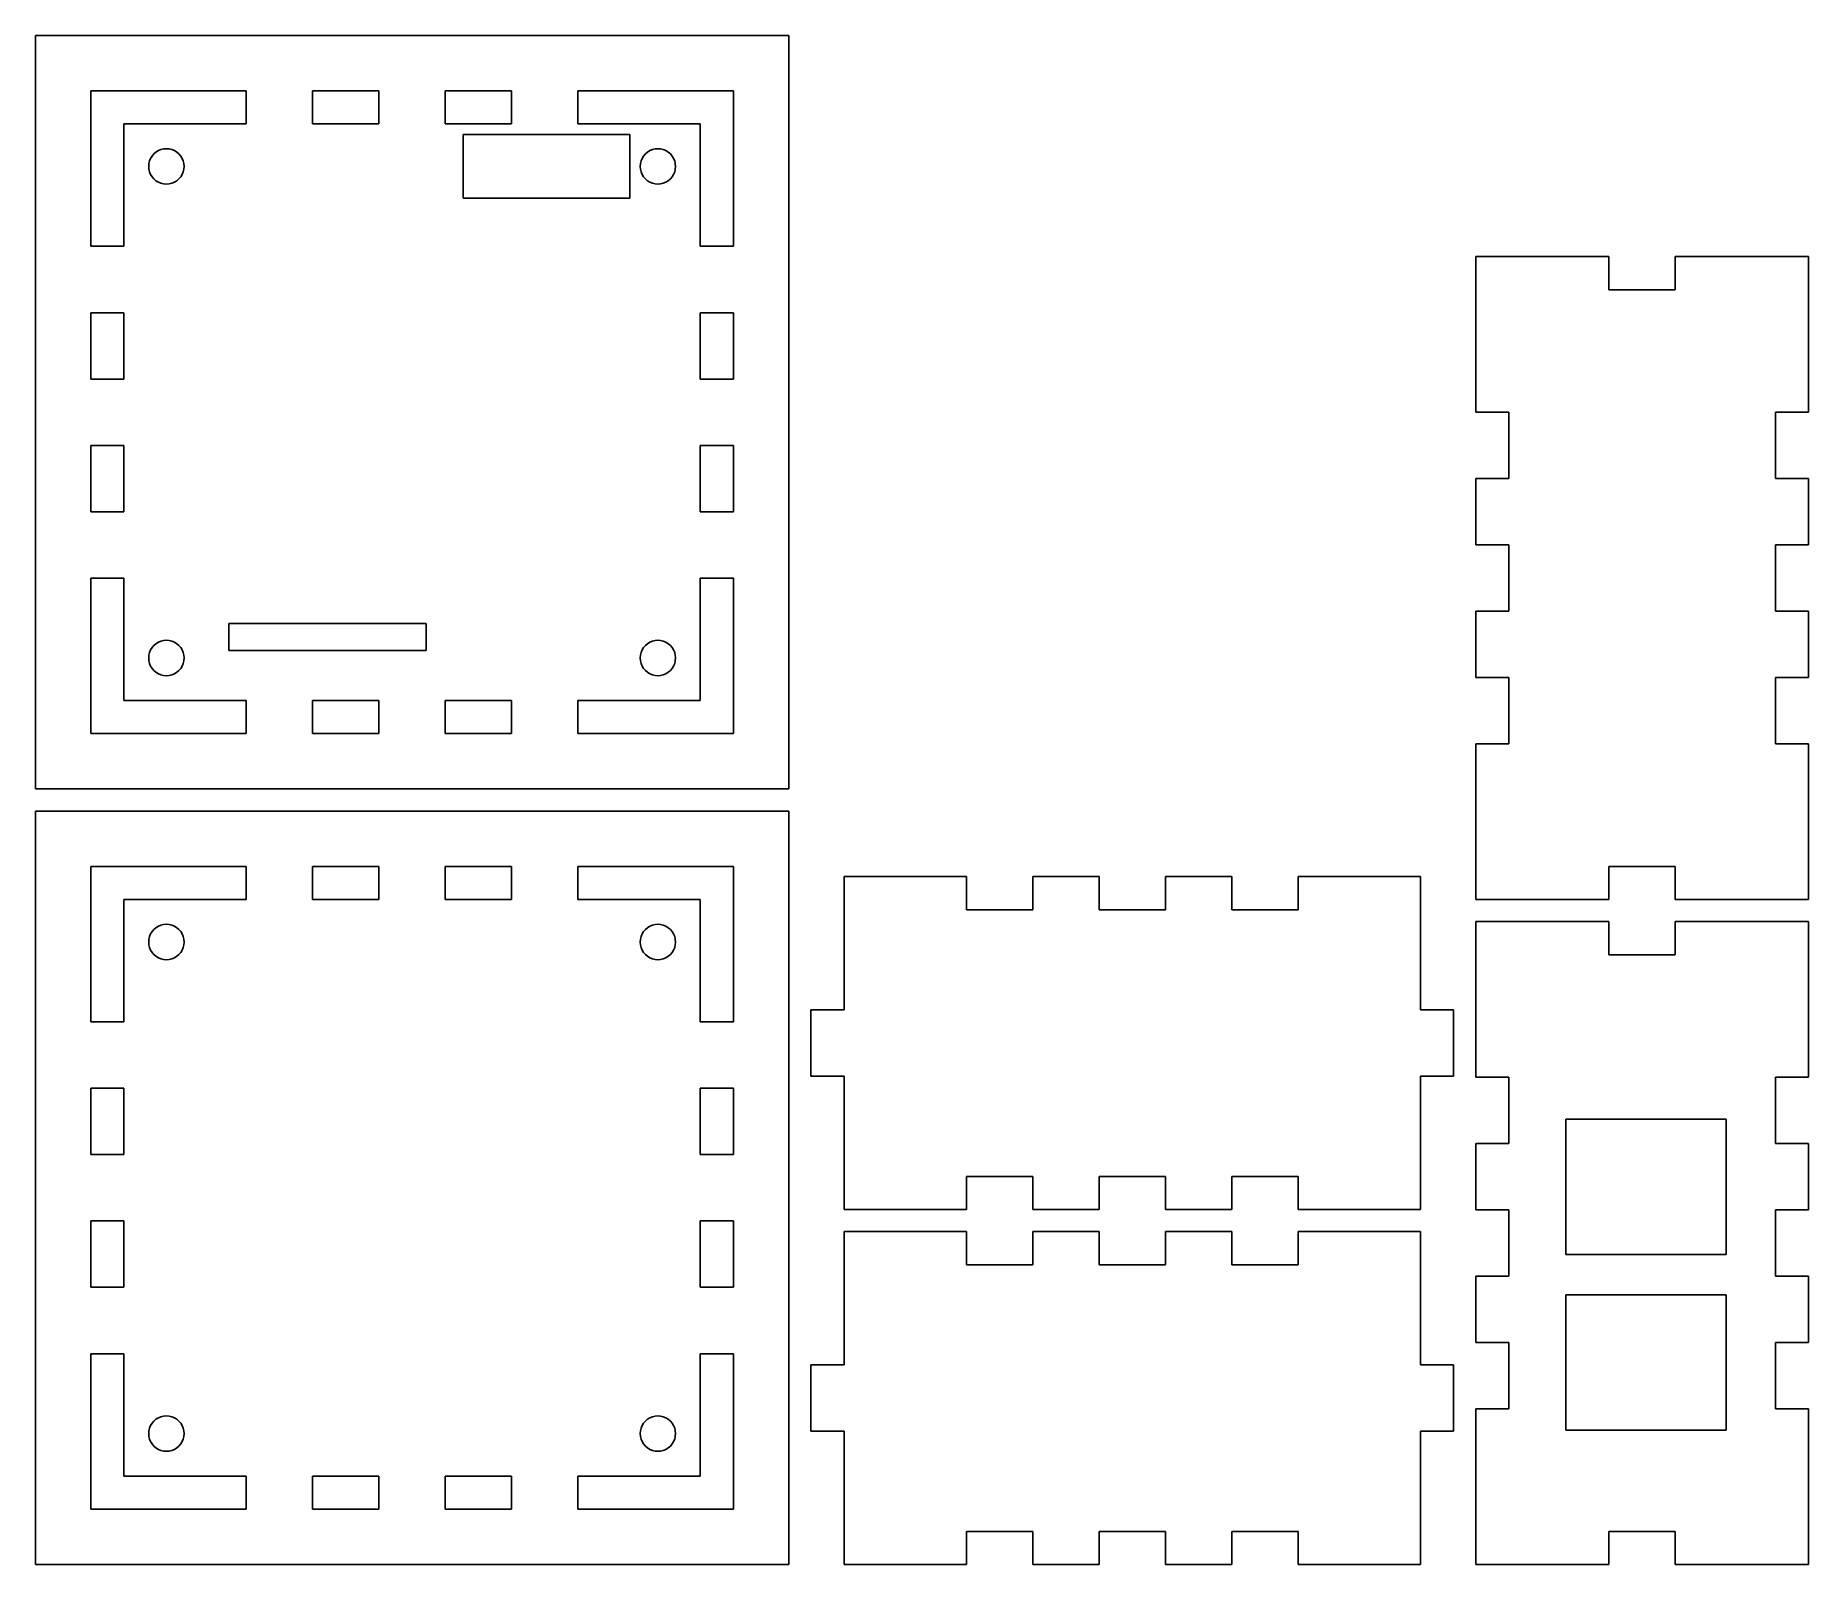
# Model space of a CAD drawing. Header units: metres. Extents: x 0 to 160, y 0 to 138.
import ezdxf

# ---------------------------------------------------------------- set-up
doc = ezdxf.new("R2010")
doc.units = ezdxf.units.M

msp = doc.modelspace()

# ---------------------------------------------------------------- linework, layer by layer
for p, q in [((68.13, 138.26), (0, 138.26)), ((0, 138.26), (0, 70.13)), ((68.13, 70.13), (68.13, 138.26)), ((4.99998, 119.195), (4.99998, 133.26)), ((4.99998, 133.26), (19.065, 133.26)), ((19.065, 133.26), (19.065, 130.26)), ((25.065, 130.26), (25.065, 133.26)), ((25.065, 133.26), (31.065, 133.26)), ((31.065, 133.26), (31.065, 130.26)), ((37.065, 130.26), (37.065, 133.26)), ((37.065, 133.26), (43.065, 133.26)), ((43.065, 133.26), (43.065, 130.26)), ((49.065, 130.26), (49.065, 133.26)), ((49.065, 133.26), (63.13, 133.26)), ((63.13, 133.26), (63.13, 119.195)), ((19.065, 130.26), (7.99998, 130.26)), ((7.99998, 130.26), (7.99998, 119.195)), ((31.065, 130.26), (25.065, 130.26)), ((43.065, 130.26), (37.065, 130.26)), ((60.13, 130.26), (49.065, 130.26)), ((60.13, 119.195), (60.13, 130.26)), ((38.67, 123.545), (38.67, 129.295)), ((38.67, 129.295), (53.77, 129.295)), ((53.77, 129.295), (53.77, 123.545)), ((10.2597, 126.67), (10.3183, 126.914)), ((10.3183, 126.914), (10.4144, 127.146)), ((10.4144, 127.146), (10.5455, 127.36)), ((10.5455, 127.36), (10.7086, 127.551)), ((10.7086, 127.551), (10.8995, 127.714)), ((10.8995, 127.714), (11.1136, 127.846)), ((11.1136, 127.846), (11.3456, 127.942)), ((11.3456, 127.942), (11.5897, 128)), ((11.5897, 128), (11.84, 128.02)), ((11.84, 128.02), (12.0903, 128)), ((12.0903, 128), (12.3344, 127.942)), ((12.3344, 127.942), (12.5664, 127.846)), ((12.5664, 127.846), (12.7804, 127.714)), ((12.7804, 127.714), (12.9713, 127.551)), ((12.9713, 127.551), (13.1344, 127.36)), ((13.1344, 127.36), (13.2656, 127.146)), ((13.2656, 127.146), (13.3617, 126.914)), ((13.3617, 126.914), (13.4203, 126.67)), ((54.7097, 126.67), (54.7683, 126.914)), ((54.7683, 126.914), (54.8644, 127.146)), ((54.8644, 127.146), (54.9956, 127.36)), ((54.9956, 127.36), (55.1586, 127.551)), ((55.1586, 127.551), (55.3495, 127.714)), ((55.3495, 127.714), (55.5636, 127.846)), ((55.5636, 127.846), (55.7956, 127.942)), ((55.7956, 127.942), (56.0397, 128)), ((56.0397, 128), (56.29, 128.02)), ((56.29, 128.02), (56.5403, 128)), ((56.5403, 128), (56.7844, 127.942)), ((56.7844, 127.942), (57.0164, 127.846)), ((57.0164, 127.846), (57.2305, 127.714)), ((57.2305, 127.714), (57.4214, 127.551)), ((57.4214, 127.551), (57.5844, 127.36)), ((57.5844, 127.36), (57.7156, 127.146)), ((57.7156, 127.146), (57.8117, 126.914)), ((57.8117, 126.914), (57.8703, 126.67)), ((10.24, 126.42), (10.2597, 126.67)), ((10.2597, 126.17), (10.24, 126.42)), ((10.3183, 125.926), (10.2597, 126.17)), ((10.4144, 125.694), (10.3183, 125.926)), ((10.5455, 125.48), (10.4144, 125.694)), ((10.7086, 125.289), (10.5455, 125.48)), ((10.8995, 125.126), (10.7086, 125.289)), ((11.1136, 124.994), (10.8995, 125.126)), ((12.7804, 125.126), (12.5664, 124.994)), ((12.9713, 125.289), (12.7804, 125.126)), ((13.1344, 125.48), (12.9713, 125.289)), ((13.2656, 125.694), (13.1344, 125.48)), ((13.3617, 125.926), (13.2656, 125.694)), ((13.4203, 126.17), (13.3617, 125.926)), ((13.4203, 126.67), (13.44, 126.42)), ((13.44, 126.42), (13.4203, 126.17)), ((54.69, 126.42), (54.7097, 126.67)), ((54.7097, 126.17), (54.69, 126.42)), ((54.7683, 125.926), (54.7097, 126.17)), ((54.8644, 125.694), (54.7683, 125.926)), ((54.9956, 125.48), (54.8644, 125.694)), ((55.1586, 125.289), (54.9956, 125.48)), ((55.3495, 125.126), (55.1586, 125.289)), ((55.5636, 124.994), (55.3495, 125.126)), ((57.2305, 125.126), (57.0164, 124.994)), ((57.4214, 125.289), (57.2305, 125.126)), ((57.5844, 125.48), (57.4214, 125.289)), ((57.7156, 125.694), (57.5844, 125.48)), ((57.8117, 125.926), (57.7156, 125.694)), ((57.8703, 126.17), (57.8117, 125.926)), ((57.8703, 126.67), (57.89, 126.42)), ((57.89, 126.42), (57.8703, 126.17)), ((11.3456, 124.898), (11.1136, 124.994)), ((11.5897, 124.84), (11.3456, 124.898)), ((11.84, 124.82), (11.5897, 124.84)), ((12.0903, 124.84), (11.84, 124.82)), ((12.3344, 124.898), (12.0903, 124.84)), ((12.5664, 124.994), (12.3344, 124.898)), ((53.77, 123.545), (38.67, 123.545)), ((55.7956, 124.898), (55.5636, 124.994)), ((56.0397, 124.84), (55.7956, 124.898)), ((56.29, 124.82), (56.0397, 124.84)), ((56.5403, 124.84), (56.29, 124.82)), ((56.7844, 124.898), (56.5403, 124.84)), ((57.0164, 124.994), (56.7844, 124.898)), ((7.99998, 119.195), (4.99998, 119.195)), ((63.13, 119.195), (60.13, 119.195)), ((142.31, 118.26), (130.26, 118.26)), ((130.26, 118.26), (130.26, 104.195)), ((142.31, 115.26), (142.31, 118.26)), ((160.36, 118.26), (148.31, 118.26)), ((148.31, 118.26), (148.31, 115.26)), ((160.36, 104.195), (160.36, 118.26)), ((148.31, 115.26), (142.31, 115.26)), ((4.99998, 107.195), (4.99998, 113.195)), ((4.99998, 113.195), (7.99998, 113.195)), ((7.99998, 113.195), (7.99998, 107.195)), ((60.13, 107.195), (60.13, 113.195)), ((60.13, 113.195), (63.13, 113.195)), ((63.13, 113.195), (63.13, 107.195)), ((7.99998, 107.195), (4.99998, 107.195)), ((63.13, 107.195), (60.13, 107.195)), ((130.26, 104.195), (133.26, 104.195)), ((133.26, 104.195), (133.26, 98.195)), ((157.36, 98.195), (157.36, 104.195)), ((157.36, 104.195), (160.36, 104.195)), ((4.99998, 95.195), (4.99998, 101.195)), ((4.99998, 101.195), (7.99998, 101.195)), ((7.99998, 101.195), (7.99998, 95.195)), ((60.13, 95.195), (60.13, 101.195)), ((60.13, 101.195), (63.13, 101.195)), ((63.13, 101.195), (63.13, 95.195)), ((133.26, 98.195), (130.26, 98.195)), ((130.26, 98.195), (130.26, 92.195)), ((160.36, 98.195), (157.36, 98.195)), ((160.36, 92.195), (160.36, 98.195)), ((7.99998, 95.195), (4.99998, 95.195)), ((63.13, 95.195), (60.13, 95.195)), ((130.26, 92.195), (133.26, 92.195)), ((133.26, 92.195), (133.26, 86.195)), ((157.36, 86.195), (157.36, 92.195)), ((157.36, 92.195), (160.36, 92.195)), ((4.99998, 75.13), (4.99998, 89.195)), ((4.99998, 89.195), (7.99998, 89.195)), ((7.99998, 89.195), (7.99998, 78.13)), ((60.13, 78.13), (60.13, 89.195)), ((60.13, 89.195), (63.13, 89.195)), ((63.13, 89.195), (63.13, 75.13)), ((17.48, 82.65), (17.48, 85.1)), ((17.48, 85.1), (35.34, 85.1)), ((35.34, 85.1), (35.34, 82.65)), ((133.26, 86.195), (130.26, 86.195)), ((130.26, 86.195), (130.26, 80.195)), ((160.36, 86.195), (157.36, 86.195)), ((160.36, 80.195), (160.36, 86.195)), ((10.8995, 83.2644), (11.1136, 83.3956)), ((11.1136, 83.3956), (11.3456, 83.4917)), ((11.3456, 83.4917), (11.5897, 83.5503)), ((11.5897, 83.5503), (11.84, 83.57)), ((11.84, 83.57), (12.0903, 83.5503)), ((12.0903, 83.5503), (12.3344, 83.4917)), ((12.3344, 83.4917), (12.5664, 83.3956)), ((12.5664, 83.3956), (12.7804, 83.2644)), ((55.3495, 83.2644), (55.5636, 83.3956)), ((55.5636, 83.3956), (55.7956, 83.4917)), ((55.7956, 83.4917), (56.0397, 83.5503)), ((56.0397, 83.5503), (56.29, 83.57)), ((56.29, 83.57), (56.5403, 83.5503)), ((56.5403, 83.5503), (56.7844, 83.4917)), ((56.7844, 83.4917), (57.0164, 83.3956)), ((57.0164, 83.3956), (57.2305, 83.2644)), ((10.24, 81.97), (10.2597, 82.2203)), ((10.2597, 81.7197), (10.24, 81.97)), ((10.2597, 82.2203), (10.3183, 82.4644)), ((10.3183, 82.4644), (10.4144, 82.6964)), ((10.4144, 82.6964), (10.5455, 82.9104)), ((10.5455, 82.9104), (10.7086, 83.1013)), ((10.7086, 83.1013), (10.8995, 83.2644)), ((12.7804, 83.2644), (12.9713, 83.1013)), ((12.9713, 83.1013), (13.1344, 82.9104)), ((13.1344, 82.9104), (13.2656, 82.6964)), ((13.2656, 82.6964), (13.3617, 82.4644)), ((13.3617, 82.4644), (13.4203, 82.2203)), ((13.4203, 82.2203), (13.44, 81.97)), ((13.44, 81.97), (13.4203, 81.7197)), ((35.34, 82.65), (17.48, 82.65)), ((54.69, 81.97), (54.7097, 82.2203)), ((54.7097, 81.7197), (54.69, 81.97)), ((54.7097, 82.2203), (54.7683, 82.4644)), ((54.7683, 82.4644), (54.8644, 82.6964)), ((54.8644, 82.6964), (54.9956, 82.9104)), ((54.9956, 82.9104), (55.1586, 83.1013)), ((55.1586, 83.1013), (55.3495, 83.2644)), ((57.2305, 83.2644), (57.4214, 83.1013)), ((57.4214, 83.1013), (57.5844, 82.9104)), ((57.5844, 82.9104), (57.7156, 82.6964)), ((57.7156, 82.6964), (57.8117, 82.4644)), ((57.8117, 82.4644), (57.8703, 82.2203)), ((57.8703, 82.2203), (57.89, 81.97)), ((57.89, 81.97), (57.8703, 81.7197)), ((10.3183, 81.4756), (10.2597, 81.7197)), ((10.4144, 81.2436), (10.3183, 81.4756)), ((10.5455, 81.0295), (10.4144, 81.2436)), ((10.7086, 80.8386), (10.5455, 81.0295)), ((10.8995, 80.6756), (10.7086, 80.8386)), ((11.1136, 80.5444), (10.8995, 80.6756)), ((11.3456, 80.4483), (11.1136, 80.5444)), ((11.5897, 80.3897), (11.3456, 80.4483)), ((11.84, 80.37), (11.5897, 80.3897)), ((12.0903, 80.3897), (11.84, 80.37)), ((12.3344, 80.4483), (12.0903, 80.3897)), ((12.5664, 80.5444), (12.3344, 80.4483)), ((12.7804, 80.6756), (12.5664, 80.5444)), ((12.9713, 80.8386), (12.7804, 80.6756)), ((13.1344, 81.0295), (12.9713, 80.8386)), ((13.2656, 81.2436), (13.1344, 81.0295)), ((13.3617, 81.4756), (13.2656, 81.2436)), ((13.4203, 81.7197), (13.3617, 81.4756)), ((54.7683, 81.4756), (54.7097, 81.7197)), ((54.8644, 81.2436), (54.7683, 81.4756)), ((54.9956, 81.0295), (54.8644, 81.2436)), ((55.1586, 80.8386), (54.9956, 81.0295)), ((55.3495, 80.6756), (55.1586, 80.8386)), ((55.5636, 80.5444), (55.3495, 80.6756)), ((55.7956, 80.4483), (55.5636, 80.5444)), ((56.0397, 80.3897), (55.7956, 80.4483)), ((56.29, 80.37), (56.0397, 80.3897)), ((56.5403, 80.3897), (56.29, 80.37)), ((56.7844, 80.4483), (56.5403, 80.3897)), ((57.0164, 80.5444), (56.7844, 80.4483)), ((57.2305, 80.6756), (57.0164, 80.5444)), ((57.4214, 80.8386), (57.2305, 80.6756)), ((57.5844, 81.0295), (57.4214, 80.8386)), ((57.7156, 81.2436), (57.5844, 81.0295)), ((57.8117, 81.4756), (57.7156, 81.2436)), ((57.8703, 81.7197), (57.8117, 81.4756)), ((130.26, 80.195), (133.26, 80.195)), ((133.26, 80.195), (133.26, 74.195)), ((157.36, 74.195), (157.36, 80.195)), ((157.36, 80.195), (160.36, 80.195)), ((7.99998, 78.13), (19.065, 78.13)), ((19.065, 78.13), (19.065, 75.13)), ((25.065, 75.13), (25.065, 78.13)), ((25.065, 78.13), (31.065, 78.13)), ((31.065, 78.13), (31.065, 75.13)), ((37.065, 75.13), (37.065, 78.13)), ((37.065, 78.13), (43.065, 78.13)), ((43.065, 78.13), (43.065, 75.13)), ((49.065, 75.13), (49.065, 78.13)), ((49.065, 78.13), (60.13, 78.13)), ((19.065, 75.13), (4.99998, 75.13)), ((31.065, 75.13), (25.065, 75.13)), ((43.065, 75.13), (37.065, 75.13)), ((63.13, 75.13), (49.065, 75.13)), ((133.26, 74.195), (130.26, 74.195)), ((130.26, 74.195), (130.26, 60.13)), ((160.36, 74.195), (157.36, 74.195)), ((160.36, 60.13), (160.36, 74.195)), ((0, 70.13), (68.13, 70.13)), ((68.13, 68.13), (0, 68.13)), ((0, 68.13), (0, 0)), ((68.13, 0), (68.13, 68.13)), ((4.99998, 49.065), (4.99998, 63.13)), ((4.99998, 63.13), (19.065, 63.13)), ((19.065, 63.13), (19.065, 60.13)), ((25.065, 60.13), (25.065, 63.13)), ((25.065, 63.13), (31.065, 63.13)), ((31.065, 63.13), (31.065, 60.13)), ((37.065, 60.13), (37.065, 63.13)), ((37.065, 63.13), (43.065, 63.13)), ((43.065, 63.13), (43.065, 60.13)), ((49.065, 60.13), (49.065, 63.13)), ((49.065, 63.13), (63.13, 63.13)), ((63.13, 63.13), (63.13, 49.065)), ((142.31, 63.13), (148.31, 63.13)), ((142.31, 60.13), (142.31, 63.13)), ((148.31, 63.13), (148.31, 60.13)), ((84.195, 62.2), (73.13, 62.2)), ((73.13, 62.2), (73.13, 50.15)), ((84.195, 59.2), (84.195, 62.2)), ((96.195, 62.2), (90.195, 62.2)), ((90.195, 62.2), (90.195, 59.2)), ((96.195, 59.2), (96.195, 62.2)), ((108.195, 62.2), (102.195, 62.2)), ((102.195, 62.2), (102.195, 59.2)), ((108.195, 59.2), (108.195, 62.2)), ((125.26, 62.2), (114.195, 62.2)), ((114.195, 62.2), (114.195, 59.2)), ((125.26, 50.15), (125.26, 62.2)), ((19.065, 60.13), (7.99998, 60.13)), ((7.99998, 60.13), (7.99998, 49.065)), ((31.065, 60.13), (25.065, 60.13)), ((43.065, 60.13), (37.065, 60.13)), ((60.13, 60.13), (49.065, 60.13)), ((60.13, 49.065), (60.13, 60.13)), ((130.26, 60.13), (142.31, 60.13)), ((148.31, 60.13), (160.36, 60.13)), ((11.1136, 57.7156), (11.3456, 57.8117)), ((11.3456, 57.8117), (11.5897, 57.8703)), ((11.5897, 57.8703), (11.84, 57.89)), ((11.84, 57.89), (12.0903, 57.8703)), ((12.0903, 57.8703), (12.3344, 57.8117)), ((12.3344, 57.8117), (12.5664, 57.7156)), ((55.5636, 57.7156), (55.7956, 57.8117)), ((55.7956, 57.8117), (56.0397, 57.8703)), ((56.0397, 57.8703), (56.29, 57.89)), ((56.29, 57.89), (56.5403, 57.8703)), ((56.5403, 57.8703), (56.7844, 57.8117)), ((56.7844, 57.8117), (57.0164, 57.7156)), ((90.195, 59.2), (84.195, 59.2)), ((102.195, 59.2), (96.195, 59.2)), ((114.195, 59.2), (108.195, 59.2)), ((142.31, 58.13), (130.26, 58.13)), ((130.26, 58.13), (130.26, 44.065)), ((142.31, 55.13), (142.31, 58.13)), ((160.36, 58.13), (148.31, 58.13)), ((148.31, 58.13), (148.31, 55.13)), ((160.36, 44.065), (160.36, 58.13)), ((10.24, 56.29), (10.2597, 56.5403)), ((10.2597, 56.0397), (10.24, 56.29)), ((10.2597, 56.5403), (10.3183, 56.7844)), ((10.3183, 56.7844), (10.4144, 57.0164)), ((10.4144, 57.0164), (10.5455, 57.2305)), ((10.5455, 57.2305), (10.7086, 57.4214)), ((10.7086, 57.4214), (10.8995, 57.5844)), ((10.8995, 57.5844), (11.1136, 57.7156)), ((12.5664, 57.7156), (12.7804, 57.5844)), ((12.7804, 57.5844), (12.9713, 57.4214)), ((12.9713, 57.4214), (13.1344, 57.2305)), ((13.1344, 57.2305), (13.2656, 57.0164)), ((13.2656, 57.0164), (13.3617, 56.7844)), ((13.3617, 56.7844), (13.4203, 56.5403)), ((13.4203, 56.5403), (13.44, 56.29)), ((13.44, 56.29), (13.4203, 56.0397)), ((54.69, 56.29), (54.7097, 56.5403)), ((54.7097, 56.0397), (54.69, 56.29)), ((54.7097, 56.5403), (54.7683, 56.7844)), ((54.7683, 56.7844), (54.8644, 57.0164)), ((54.8644, 57.0164), (54.9956, 57.2305)), ((54.9956, 57.2305), (55.1586, 57.4214)), ((55.1586, 57.4214), (55.3495, 57.5844)), ((55.3495, 57.5844), (55.5636, 57.7156)), ((57.0164, 57.7156), (57.2305, 57.5844)), ((57.2305, 57.5844), (57.4214, 57.4214)), ((57.4214, 57.4214), (57.5844, 57.2305)), ((57.5844, 57.2305), (57.7156, 57.0164)), ((57.7156, 57.0164), (57.8117, 56.7844)), ((57.8117, 56.7844), (57.8703, 56.5403)), ((57.8703, 56.5403), (57.89, 56.29)), ((57.89, 56.29), (57.8703, 56.0397)), ((10.3183, 55.7956), (10.2597, 56.0397)), ((10.4144, 55.5636), (10.3183, 55.7956)), ((10.5455, 55.3495), (10.4144, 55.5636)), ((10.7086, 55.1586), (10.5455, 55.3495)), ((10.8995, 54.9956), (10.7086, 55.1586)), ((11.1136, 54.8644), (10.8995, 54.9956)), ((11.3456, 54.7683), (11.1136, 54.8644)), ((11.5897, 54.7097), (11.3456, 54.7683)), ((11.84, 54.69), (11.5897, 54.7097)), ((12.0903, 54.7097), (11.84, 54.69)), ((12.3344, 54.7683), (12.0903, 54.7097)), ((12.5664, 54.8644), (12.3344, 54.7683)), ((12.7804, 54.9956), (12.5664, 54.8644)), ((12.9713, 55.1586), (12.7804, 54.9956)), ((13.1344, 55.3495), (12.9713, 55.1586)), ((13.2656, 55.5636), (13.1344, 55.3495)), ((13.3617, 55.7956), (13.2656, 55.5636)), ((13.4203, 56.0397), (13.3617, 55.7956)), ((54.7683, 55.7956), (54.7097, 56.0397)), ((54.8644, 55.5636), (54.7683, 55.7956)), ((54.9956, 55.3495), (54.8644, 55.5636)), ((55.1586, 55.1586), (54.9956, 55.3495)), ((55.3495, 54.9956), (55.1586, 55.1586)), ((55.5636, 54.8644), (55.3495, 54.9956)), ((55.7956, 54.7683), (55.5636, 54.8644)), ((56.0397, 54.7097), (55.7956, 54.7683)), ((56.29, 54.69), (56.0397, 54.7097)), ((56.5403, 54.7097), (56.29, 54.69)), ((56.7844, 54.7683), (56.5403, 54.7097)), ((57.0164, 54.8644), (56.7844, 54.7683)), ((57.2305, 54.9956), (57.0164, 54.8644)), ((57.4214, 55.1586), (57.2305, 54.9956)), ((57.5844, 55.3495), (57.4214, 55.1586)), ((57.7156, 55.5636), (57.5844, 55.3495)), ((57.8117, 55.7956), (57.7156, 55.5636)), ((57.8703, 56.0397), (57.8117, 55.7956)), ((148.31, 55.13), (142.31, 55.13)), ((73.13, 50.15), (70.13, 50.15)), ((70.13, 50.15), (70.13, 44.15)), ((128.26, 50.15), (125.26, 50.15)), ((128.26, 44.15), (128.26, 50.15)), ((7.99998, 49.065), (4.99998, 49.065)), ((63.13, 49.065), (60.13, 49.065)), ((70.13, 44.15), (73.13, 44.15)), ((73.13, 44.15), (73.13, 32.1)), ((125.26, 32.1), (125.26, 44.15)), ((125.26, 44.15), (128.26, 44.15)), ((130.26, 44.065), (133.26, 44.065)), ((133.26, 44.065), (133.26, 38.065)), ((157.36, 38.065), (157.36, 44.065)), ((157.36, 44.065), (160.36, 44.065)), ((4.99998, 37.065), (4.99998, 43.065)), ((4.99998, 43.065), (7.99998, 43.065)), ((7.99998, 43.065), (7.99998, 37.065)), ((60.13, 37.065), (60.13, 43.065)), ((60.13, 43.065), (63.13, 43.065)), ((63.13, 43.065), (63.13, 37.065)), ((138.415, 28.03), (138.415, 40.26)), ((138.415, 40.26), (152.925, 40.26)), ((152.925, 40.26), (152.925, 28.03)), ((7.99998, 37.065), (4.99998, 37.065)), ((63.13, 37.065), (60.13, 37.065)), ((133.26, 38.065), (130.26, 38.065)), ((130.26, 38.065), (130.26, 32.065)), ((160.36, 38.065), (157.36, 38.065)), ((160.36, 32.065), (160.36, 38.065)), ((84.195, 35.1), (90.195, 35.1)), ((84.195, 32.1), (84.195, 35.1)), ((90.195, 35.1), (90.195, 32.1)), ((96.195, 32.1), (96.195, 35.1)), ((96.195, 35.1), (102.195, 35.1)), ((102.195, 35.1), (102.195, 32.1)), ((108.195, 32.1), (108.195, 35.1)), ((108.195, 35.1), (114.195, 35.1)), ((114.195, 35.1), (114.195, 32.1)), ((73.13, 32.1), (84.195, 32.1)), ((90.195, 32.1), (96.195, 32.1)), ((102.195, 32.1), (108.195, 32.1)), ((114.195, 32.1), (125.26, 32.1)), ((4.99998, 25.065), (4.99998, 31.065)), ((4.99998, 31.065), (7.99998, 31.065)), ((7.99998, 31.065), (7.99998, 25.065)), ((60.13, 25.065), (60.13, 31.065)), ((60.13, 31.065), (63.13, 31.065)), ((63.13, 31.065), (63.13, 25.065)), ((130.26, 32.065), (133.26, 32.065)), ((133.26, 32.065), (133.26, 26.065)), ((157.36, 26.065), (157.36, 32.065)), ((157.36, 32.065), (160.36, 32.065)), ((84.195, 30.1), (73.13, 30.1)), ((73.13, 30.1), (73.13, 18.05)), ((84.195, 27.1), (84.195, 30.1)), ((96.195, 30.1), (90.195, 30.1)), ((90.195, 30.1), (90.195, 27.1)), ((96.195, 27.1), (96.195, 30.1)), ((108.195, 30.1), (102.195, 30.1)), ((102.195, 30.1), (102.195, 27.1)), ((108.195, 27.1), (108.195, 30.1)), ((125.26, 30.1), (114.195, 30.1)), ((114.195, 30.1), (114.195, 27.1)), ((125.26, 18.05), (125.26, 30.1)), ((152.925, 28.03), (138.415, 28.03)), ((90.195, 27.1), (84.195, 27.1)), ((102.195, 27.1), (96.195, 27.1)), ((114.195, 27.1), (108.195, 27.1)), ((133.26, 26.065), (130.26, 26.065)), ((130.26, 26.065), (130.26, 20.065)), ((160.36, 26.065), (157.36, 26.065)), ((160.36, 20.065), (160.36, 26.065)), ((7.99998, 25.065), (4.99998, 25.065)), ((63.13, 25.065), (60.13, 25.065)), ((138.415, 12.155), (138.415, 24.385)), ((138.415, 24.385), (152.925, 24.385)), ((152.925, 24.385), (152.925, 12.155)), ((130.26, 20.065), (133.26, 20.065)), ((133.26, 20.065), (133.26, 14.065)), ((157.36, 14.065), (157.36, 20.065)), ((157.36, 20.065), (160.36, 20.065)), ((4.99998, 4.99998), (4.99998, 19.065)), ((4.99998, 19.065), (7.99998, 19.065)), ((7.99998, 19.065), (7.99998, 7.99998)), ((60.13, 7.99998), (60.13, 19.065)), ((60.13, 19.065), (63.13, 19.065)), ((63.13, 19.065), (63.13, 4.99998)), ((73.13, 18.05), (70.13, 18.05)), ((70.13, 18.05), (70.13, 12.05)), ((128.26, 18.05), (125.26, 18.05)), ((128.26, 12.05), (128.26, 18.05)), ((10.5455, 12.7804), (10.7086, 12.9713)), ((10.7086, 12.9713), (10.8995, 13.1344)), ((10.8995, 13.1344), (11.1136, 13.2656)), ((11.1136, 13.2656), (11.3456, 13.3617)), ((11.3456, 13.3617), (11.5897, 13.4203)), ((11.5897, 13.4203), (11.84, 13.44)), ((11.84, 13.44), (12.0903, 13.4203)), ((12.0903, 13.4203), (12.3344, 13.3617)), ((12.3344, 13.3617), (12.5664, 13.2656)), ((12.5664, 13.2656), (12.7804, 13.1344)), ((12.7804, 13.1344), (12.9713, 12.9713)), ((12.9713, 12.9713), (13.1344, 12.7804)), ((54.9956, 12.7804), (55.1586, 12.9713)), ((55.1586, 12.9713), (55.3495, 13.1344)), ((55.3495, 13.1344), (55.5636, 13.2656)), ((55.5636, 13.2656), (55.7956, 13.3617)), ((55.7956, 13.3617), (56.0397, 13.4203)), ((56.0397, 13.4203), (56.29, 13.44)), ((56.29, 13.44), (56.5403, 13.4203)), ((56.5403, 13.4203), (56.7844, 13.3617)), ((56.7844, 13.3617), (57.0164, 13.2656)), ((57.0164, 13.2656), (57.2305, 13.1344)), ((57.2305, 13.1344), (57.4214, 12.9713)), ((57.4214, 12.9713), (57.5844, 12.7804)), ((133.26, 14.065), (130.26, 14.065)), ((130.26, 14.065), (130.26, 0)), ((160.36, 14.065), (157.36, 14.065)), ((160.36, 0), (160.36, 14.065)), ((10.24, 11.84), (10.2597, 12.0903)), ((10.2597, 11.5897), (10.24, 11.84)), ((10.2597, 12.0903), (10.3183, 12.3344)), ((10.3183, 11.3456), (10.2597, 11.5897)), ((10.3183, 12.3344), (10.4144, 12.5664)), ((10.4144, 11.1136), (10.3183, 11.3456)), ((10.4144, 12.5664), (10.5455, 12.7804)), ((13.1344, 12.7804), (13.2656, 12.5664)), ((13.2656, 12.5664), (13.3617, 12.3344)), ((13.3617, 11.3456), (13.2656, 11.1136)), ((13.3617, 12.3344), (13.4203, 12.0903)), ((13.4203, 11.5897), (13.3617, 11.3456)), ((13.4203, 12.0903), (13.44, 11.84)), ((13.44, 11.84), (13.4203, 11.5897)), ((54.69, 11.84), (54.7097, 12.0903)), ((54.7097, 11.5897), (54.69, 11.84)), ((54.7097, 12.0903), (54.7683, 12.3344)), ((54.7683, 11.3456), (54.7097, 11.5897)), ((54.7683, 12.3344), (54.8644, 12.5664)), ((54.8644, 11.1136), (54.7683, 11.3456)), ((54.8644, 12.5664), (54.9956, 12.7804)), ((57.5844, 12.7804), (57.7156, 12.5664)), ((57.7156, 12.5664), (57.8117, 12.3344)), ((57.8117, 11.3456), (57.7156, 11.1136)), ((57.8117, 12.3344), (57.8703, 12.0903)), ((57.8703, 11.5897), (57.8117, 11.3456)), ((57.8703, 12.0903), (57.89, 11.84)), ((57.89, 11.84), (57.8703, 11.5897)), ((70.13, 12.05), (73.13, 12.05)), ((73.13, 12.05), (73.13, 0)), ((125.26, 0), (125.26, 12.05)), ((125.26, 12.05), (128.26, 12.05)), ((152.925, 12.155), (138.415, 12.155)), ((10.5455, 10.8995), (10.4144, 11.1136)), ((10.7086, 10.7086), (10.5455, 10.8995)), ((10.8995, 10.5455), (10.7086, 10.7086)), ((11.1136, 10.4144), (10.8995, 10.5455)), ((11.3456, 10.3183), (11.1136, 10.4144)), ((11.5897, 10.2597), (11.3456, 10.3183)), ((11.84, 10.24), (11.5897, 10.2597)), ((12.0903, 10.2597), (11.84, 10.24)), ((12.3344, 10.3183), (12.0903, 10.2597)), ((12.5664, 10.4144), (12.3344, 10.3183)), ((12.7804, 10.5455), (12.5664, 10.4144)), ((12.9713, 10.7086), (12.7804, 10.5455)), ((13.1344, 10.8995), (12.9713, 10.7086)), ((13.2656, 11.1136), (13.1344, 10.8995)), ((54.9956, 10.8995), (54.8644, 11.1136)), ((55.1586, 10.7086), (54.9956, 10.8995)), ((55.3495, 10.5455), (55.1586, 10.7086)), ((55.5636, 10.4144), (55.3495, 10.5455)), ((55.7956, 10.3183), (55.5636, 10.4144)), ((56.0397, 10.2597), (55.7956, 10.3183)), ((56.29, 10.24), (56.0397, 10.2597)), ((56.5403, 10.2597), (56.29, 10.24)), ((56.7844, 10.3183), (56.5403, 10.2597)), ((57.0164, 10.4144), (56.7844, 10.3183)), ((57.2305, 10.5455), (57.0164, 10.4144)), ((57.4214, 10.7086), (57.2305, 10.5455)), ((57.5844, 10.8995), (57.4214, 10.7086)), ((57.7156, 11.1136), (57.5844, 10.8995)), ((7.99998, 7.99998), (19.065, 7.99998)), ((19.065, 7.99998), (19.065, 4.99998)), ((25.065, 4.99998), (25.065, 7.99998)), ((25.065, 7.99998), (31.065, 7.99998)), ((31.065, 7.99998), (31.065, 4.99998)), ((37.065, 4.99998), (37.065, 7.99998)), ((37.065, 7.99998), (43.065, 7.99998)), ((43.065, 7.99998), (43.065, 4.99998)), ((49.065, 4.99998), (49.065, 7.99998)), ((49.065, 7.99998), (60.13, 7.99998)), ((19.065, 4.99998), (4.99998, 4.99998)), ((31.065, 4.99998), (25.065, 4.99998)), ((43.065, 4.99998), (37.065, 4.99998)), ((63.13, 4.99998), (49.065, 4.99998)), ((84.195, 3), (90.195, 3)), ((84.195, 0), (84.195, 3)), ((90.195, 3), (90.195, 0)), ((96.195, 0), (96.195, 3)), ((96.195, 3), (102.195, 3)), ((102.195, 3), (102.195, 0)), ((108.195, 0), (108.195, 3)), ((108.195, 3), (114.195, 3)), ((114.195, 3), (114.195, 0)), ((142.31, 3), (148.31, 3)), ((142.31, 0), (142.31, 3)), ((148.31, 3), (148.31, 0)), ((0, 0), (68.13, 0)), ((73.13, 0), (84.195, 0)), ((90.195, 0), (96.195, 0)), ((102.195, 0), (108.195, 0)), ((114.195, 0), (125.26, 0)), ((130.26, 0), (142.31, 0)), ((148.31, 0), (160.36, 0))]:
    msp.add_line(p, q)

doc.saveas('drawing.dxf')
